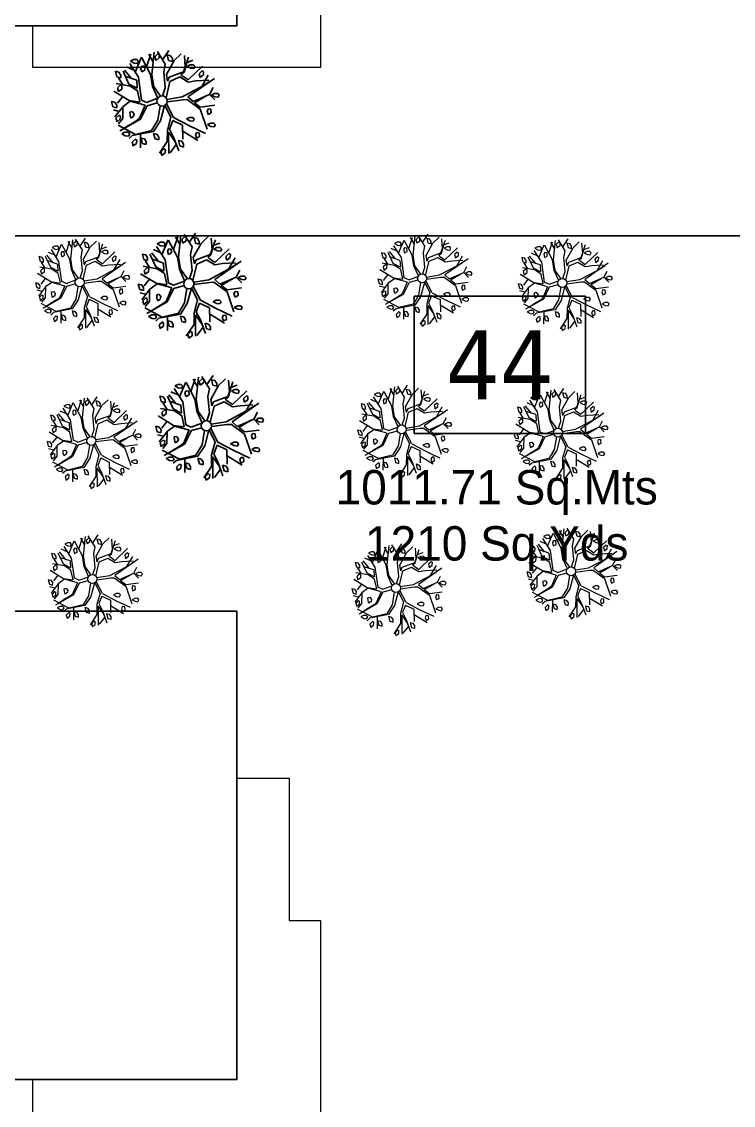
# Model space of a CAD drawing. Header units: millimetres. Extents: x -176651 to 388869, y -469666 to 486614.
# Drawn here: x 305118 to 325808, y 234159 to 265657 of the extents above; entities that cross this region are included whole.
import ezdxf

# ---------------------------------------------------------------- set-up
doc = ezdxf.new("R2010")
doc.units = ezdxf.units.MM
doc.header["$PDMODE"] = 35
doc.header["$PDSIZE"] = 0.1
doc.linetypes.add('HIDDEN', pattern=[9.525, 6.35, -3.175])
doc.layers.get('Defpoints').update_dxf_attribs({"color": 252})
doc.layers.add('A- FURNITURE', color=252, linetype='Continuous', lineweight=0)
for name, color, linetype in [('ad-Dimension', 8, 'Continuous'), ('ad-Plinth', 8, 'Continuous'), ('ad-Plot Areas-Sq.Mts', 8, 'Continuous'), ('ad-Plot Areas-Sq.Yds', 8, 'Continuous'), ('ad-Plot Boundary', 8, 'Continuous'), ('ad-Plot Numbers', 2, 'Continuous'), ('ad-Verandah', 8, 'Continuous'), ('CAY', 94, 'Continuous')]:
    doc.layers.add(name, color=color, linetype=linetype)
doc.styles.add('$0$grid_text', font='verdana.ttf', dxfattribs={"width": 0.9})
doc.styles.add('MtX_Century_Gothic', font='GOTHIC.TTF')
doc.styles.get("Standard").update_dxf_attribs({"font": 'arial.ttf'})
doc.dimstyles.new('Copy of A-100-DIM-INT (MM-FT)', dxfattribs={"dimscale": 500, "dimtxt": 2.4, "dimasz": 1, "dimexe": 0, "dimexo": 0, "dimgap": 1, "dimtad": 0, "dimdec": 0, "dimlfac": 0.03937, "dimdsep": 46, "dimlunit": 3, "dimtxsty": 'Standard', "dimblk": 'ARCHTICK', "dimcen": 0.025, "dimclrd": 256, "dimclre": 256, "dimclrt": 256, "dimazin": 2, "dimtfac": 1, "dimtdec": 0, "dimtix": 1, "dimtmove": 2, "dimatfit": 3, "dimldrblk": 'ARCHTICK', "dimfxl": 1, "dimtolj": 1, "dimtzin": 0, "dimarcsym": 0})

# ---------------------------------------------------------------- blocks, each defined once
blk = doc.blocks.new('A$Cbbea0351')
at = {"layer": 'ad-Plot Areas-Sq.Mts', "linetype": 'Continuous', "insert": (-48648, -214641), "char_height": 1000, "width": 9668.74, "attachment_point": 5, "style": 'MtX_Century_Gothic', "bg_fill": 2}
blk.add_mtext('1011.71 Sq.Mts', dxfattribs=at)
at = {"layer": 'ad-Plot Numbers', "linetype": 'Continuous', "insert": (-48553, -210931), "char_height": 2000, "width": 2981.72, "attachment_point": 5, "style": '$0$grid_text', "bg_fill": 18, "box_fill_scale": 1.5, "bg_fill_color": 257, "bg_fill_transparency": 0}
blk.add_mtext('44', dxfattribs=at)
at = {"layer": 'ad-Plot Areas-Sq.Yds', "linetype": 'Continuous', "insert": (-48648, -216272), "char_height": 1000, "width": 7884.16, "attachment_point": 5, "style": 'MtX_Century_Gothic', "bg_fill": 2}
blk.add_mtext('1210 Sq.Yds', dxfattribs=at)
blk = doc.blocks.new('A$Cde044142')
at = {"layer": 'ad-Plot Boundary'}
blk.add_lwpolyline([(0, 0), (33080, 0), (33080, 30630), (0, 30630)], close=True, dxfattribs=at)
blk = doc.blocks.new('zw$A88E')
at = {"layer": 'ad-Plot Boundary', "ltscale": 5}
for p in [(-74424, -207179), (-74424, -237809)]:
    blk.add_blockref('A$Cde044142', p, dxfattribs=at)
blk = doc.blocks.new('_ArchTick')
at = {"color": 0, "linetype": 'ByBlock', "const_width": 0.15}
blk.add_lwpolyline([(-0.5, -0.5), (0.5, 0.5)], dxfattribs=at)
blk = doc.blocks.new('*D13')
at = {"layer": 'ad-Dimension', "lineweight": -2, "transparency": 16777216}
for p, q in [((0, 0), (1103, 0)), ((1103, 0), (1103, -1419)), ((1103, -6100), (1103, -4681)), ((0, -6100), (1103, -6100))]:
    blk.add_line(p, q, dxfattribs=at)
at = {"layer": 'Defpoints', "color": 0, "ltscale": 5, "transparency": 16777216}
for p in [(0, 0), (0, -6100), (1103, -6100)]:
    blk.add_point(p, dxfattribs=at)
at = {"layer": 'ad-Dimension', "lineweight": -2, "ltscale": 5, "transparency": 16777216, "xscale": 200, "yscale": 200, "zscale": 200}
for p, rotation in [((1103, 0), 90), ((1103, -6100), 270)]:
    blk.add_blockref('_ArchTick', p, dxfattribs=dict(at, rotation=rotation))
at = {"layer": 'ad-Dimension', "ltscale": 5, "transparency": 16777216, "insert": (1103, -3050), "char_height": 480, "attachment_point": 5, "rotation": 90}
blk.add_mtext("\\A1;20' [6100]", dxfattribs=at)
blk = doc.blocks.new('*D14')
at = {"layer": 'ad-Dimension', "linetype": 'HIDDEN', "lineweight": -2, "transparency": 16777216}
blk.add_line((-6100, 0), (-6100, 1032), dxfattribs=at)
at = {"layer": 'ad-Dimension', "lineweight": -2, "transparency": 16777216}
for p, q in [((-6100, 1032), (-4681, 1032)), ((0, 1032), (-1419, 1032)), ((0, 0), (0, 1032))]:
    blk.add_line(p, q, dxfattribs=at)
at = {"layer": 'Defpoints', "color": 0, "ltscale": 5, "transparency": 16777216}
for p in [(-6100, 1032), (-6100, 0), (0, 0)]:
    blk.add_point(p, dxfattribs=at)
at = {"layer": 'ad-Dimension', "lineweight": -2, "ltscale": 5, "transparency": 16777216, "xscale": 200, "yscale": 200, "zscale": 200, "rotation": 180}
blk.add_blockref('_ArchTick', (-6100, 1032), dxfattribs=at)
at = {"layer": 'ad-Dimension', "lineweight": -2, "ltscale": 5, "transparency": 16777216, "xscale": 200, "yscale": 200, "zscale": 200}
blk.add_blockref('_ArchTick', (0, 1032), dxfattribs=at)
at = {"layer": 'ad-Dimension', "ltscale": 5, "transparency": 16777216, "insert": (-3050, 1032), "char_height": 480, "attachment_point": 5}
blk.add_mtext("\\A1;20' [6100]", dxfattribs=at)
blk = doc.blocks.new('35YHYH')
at = {"color": 219, "linetype": 'Continuous', "true_color": 0x642165}
for p, q in [((212981.938, 1928369.911, 129.914), (212981.935, 1928369.618, 129.914)), ((212981.938, 1928369.911, 129.914), (212982.091, 1928369.822, 129.914)), ((212982.855, 1928369.725, 129.914), (212982.539, 1928369.979, 129.914)), ((212982.984, 1928369.322, 129.914), (212982.74, 1928370.097, 129.914)), ((212982.979, 1928370.244, 129.914), (212982.808, 1928370.21, 129.914)), ((212982.808, 1928370.21, 129.914), (212982.955, 1928370.071, 129.914)), ((212982.888, 1928369.612, 129.914), (212983.394, 1928370.255, 129.914)), ((212982.955, 1928370.071, 129.914), (212983.108, 1928370.009, 129.914)), ((212983.144, 1928370.202, 129.914), (212982.979, 1928370.244, 129.914)), ((212983.108, 1928370.009, 129.914), (212983.194, 1928370.093, 129.914)), ((212983.194, 1928370.093, 129.914), (212983.144, 1928370.202, 129.914)), ((212983.62, 1928369.291, 129.914), (212983.408, 1928370.22, 129.914)), ((212983.524, 1928369.715, 129.914), (212983.903, 1928370.287, 129.914)), ((212983.678, 1928369.273, 129.914), (212984.085, 1928370.327, 129.914)), ((212983.905, 1928369.899, 129.914), (212983.797, 1928370.301, 129.914)), ((212984.254, 1928370.198, 129.914), (212984.066, 1928370.095, 129.914)), ((212984.066, 1928370.095, 129.914), (212984.07, 1928369.906, 129.914)), ((212984.07, 1928369.906, 129.914), (212984.264, 1928369.98, 129.914)), ((212984.254, 1928370.198, 129.914), (212984.318, 1928370.137, 129.914)), ((212984.472, 1928369.606, 129.914), (212984.257, 1928370.316, 129.914)), ((212984.264, 1928369.98, 129.914), (212984.318, 1928370.137, 129.914)), ((212984.398, 1928369.852, 129.914), (212984.828, 1928370.219, 129.914)), ((212984.693, 1928370.027, 129.914), (212984.689, 1928369.734, 129.914)), ((212984.693, 1928370.027, 129.914), (212984.845, 1928369.938, 129.914)), ((212984.9, 1928369.772, 129.914), (212984.845, 1928369.938, 129.914)), ((212982.463, 1928368.993, 129.914), (212981.814, 1928369.299, 129.914)), ((212981.935, 1928369.618, 129.914), (212982.104, 1928369.52, 129.914)), ((212982.112, 1928369.159, 129.914), (212981.991, 1928369.548, 129.914)), ((212982.146, 1928369.656, 129.914), (212982.091, 1928369.822, 129.914)), ((212982.104, 1928369.52, 129.914), (212982.146, 1928369.656, 129.914)), ((212982.429, 1928369.106, 129.914), (212982.308, 1928369.809, 129.914)), ((212982.855, 1928369.187, 129.914), (212982.369, 1928369.516, 129.914)), ((212982.632, 1928369.338, 129.914), (212982.398, 1928369.85, 129.914)), ((212982.831, 1928368.147, 129.914), (212982.984, 1928369.322, 129.914)), ((212983.299, 1928369.817, 129.914), (212983.213, 1928369.734, 129.914)), ((212983.213, 1928369.734, 129.914), (212983.216, 1928369.544, 129.914)), ((212983.216, 1928369.544, 129.914), (212983.256, 1928369.548, 129.914)), ((212983.256, 1928369.548, 129.914), (212983.388, 1928369.578, 129.914)), ((212983.424, 1928369.772, 129.914), (212983.299, 1928369.817, 129.914)), ((212983.388, 1928369.578, 129.914), (212983.424, 1928369.772, 129.914)), ((212983.555, 1928368.668, 129.914), (212983.62, 1928369.291, 129.914)), ((212984.294, 1928369.241, 129.914), (212984.472, 1928369.606, 129.914)), ((212984.391, 1928369.067, 129.914), (212984.961, 1928369.65, 129.914)), ((212984.689, 1928369.734, 129.914), (212984.859, 1928369.635, 129.914)), ((212984.859, 1928369.635, 129.914), (212984.9, 1928369.772, 129.914)), ((212984.961, 1928369.65, 129.914), (212985.397, 1928369.888, 129.914)), ((212985.267, 1928368.98, 129.914), (212985.713, 1928369.635, 129.914)), ((212985.289, 1928368.951, 129.914), (212985.543, 1928369.379, 129.914)), ((212985.419, 1928369.203, 129.914), (212985.525, 1928369.767, 129.914)), ((212985.536, 1928369.386, 129.914), (212985.885, 1928369.418, 129.914)), ((212982.22, 1928368.291, 129.914), (212981.585, 1928368.964, 129.914)), ((212981.996, 1928369.177, 129.914), (212981.808, 1928369.075, 129.914)), ((212981.808, 1928369.075, 129.914), (212981.812, 1928368.886, 129.914)), ((212981.812, 1928368.886, 129.914), (212982.007, 1928368.96, 129.914)), ((212981.996, 1928369.177, 129.914), (212982.06, 1928369.117, 129.914)), ((212982.007, 1928368.96, 129.914), (212982.06, 1928369.117, 129.914)), ((212982.774, 1928368.789, 129.914), (212982.429, 1928369.106, 129.914)), ((212982.762, 1928368.655, 129.914), (212982.463, 1928368.993, 129.914)), ((212982.731, 1928368.088, 129.914), (212982.762, 1928368.655, 129.914)), ((212982.855, 1928369.187, 129.914), (212982.774, 1928368.789, 129.914)), ((212983.657, 1928368.035, 129.914), (212983.555, 1928368.668, 129.914)), ((212983.613, 1928368.651, 129.914), (212983.678, 1928369.273, 129.914)), ((212983.815, 1928368.095, 129.914), (212983.613, 1928368.651, 129.914)), ((212984.063, 1928367.939, 129.914), (212984.471, 1928368.693, 129.914)), ((212984.155, 1928368.432, 129.914), (212984.294, 1928369.241, 129.914)), ((212984.362, 1928368.733, 129.914), (212984.391, 1928369.067, 129.914)), ((212984.362, 1928368.733, 129.914), (212984.499, 1928368.911, 129.914)), ((212984.471, 1928368.693, 129.914), (212985.015, 1928368.775, 129.914)), ((212984.499, 1928368.911, 129.914), (212985.267, 1928368.98, 129.914)), ((212985.015, 1928368.775, 129.914), (212985.357, 1928368.408, 129.914)), ((212985.104, 1928368.881, 129.914), (212985.289, 1928368.951, 129.914)), ((212985.143, 1928368.828, 129.914), (212985.104, 1928368.881, 129.914)), ((212985.146, 1928368.825, 129.914), (212985.387, 1928368.524, 129.914)), ((212985.387, 1928368.524, 129.914), (212986.271, 1928369.003, 129.914)), ((212985.686, 1928369.235, 129.914), (212985.515, 1928369.201, 129.914)), ((212985.515, 1928369.201, 129.914), (212985.662, 1928369.062, 129.914)), ((212985.662, 1928369.062, 129.914), (212985.815, 1928369, 129.914)), ((212985.851, 1928369.193, 129.914), (212985.686, 1928369.235, 129.914)), ((212985.815, 1928369, 129.914), (212985.901, 1928369.084, 129.914)), ((212985.901, 1928369.084, 129.914), (212985.851, 1928369.193, 129.914)), ((212986.192, 1928368.777, 129.914), (212986.005, 1928368.675, 129.914)), ((212986.005, 1928368.675, 129.914), (212986.008, 1928368.485, 129.914)), ((212986.192, 1928368.777, 129.914), (212986.256, 1928368.717, 129.914)), ((212986.203, 1928368.56, 129.914), (212986.256, 1928368.717, 129.914)), ((212981.839, 1928368.09, 129.914), (212981.301, 1928367.677, 129.914)), ((212981.579, 1928367.89, 129.914), (212981.316, 1928368.043, 129.914)), ((212981.34, 1928368.49, 129.914), (212981.336, 1928368.197, 129.914)), ((212981.336, 1928368.197, 129.914), (212981.506, 1928368.098, 129.914)), ((212981.34, 1928368.49, 129.914), (212981.493, 1928368.401, 129.914)), ((212981.548, 1928368.235, 129.914), (212981.493, 1928368.401, 129.914)), ((212981.506, 1928368.098, 129.914), (212981.548, 1928368.235, 129.914)), ((212981.951, 1928368.576, 129.914), (212981.608, 1928368.318, 129.914)), ((212981.828, 1928368.086, 129.914), (212981.658, 1928367.493, 129.914)), ((212982.259, 1928368.244, 129.914), (212981.839, 1928368.09, 129.914)), ((212982.721, 1928368.07, 129.914), (212982.22, 1928368.291, 129.914)), ((212982.879, 1928367.884, 129.914), (212982.259, 1928368.244, 129.914)), ((212983.058, 1928367.968, 129.914), (212982.831, 1928368.147, 129.914)), ((212983.058, 1928367.968, 129.914), (212983.645, 1928368.024, 129.914)), ((212983.921, 1928368.076, 129.914), (212984.155, 1928368.432, 129.914)), ((212986.698, 1928368.243, 129.914), (212985.147, 1928367.692, 129.914)), ((212985.357, 1928368.408, 129.914), (212985.75, 1928368.367, 129.914)), ((212985.75, 1928368.367, 129.914), (212986.393, 1928368.235, 129.914)), ((212985.963, 1928368.014, 129.914), (212986.437, 1928368.488, 129.914)), ((212985.963, 1928368.014, 129.914), (212986.488, 1928368.178, 129.914)), ((212986.008, 1928368.485, 129.914), (212986.203, 1928368.56, 129.914)), ((212981.522, 1928367.71, 129.914), (212981.335, 1928367.608, 129.914)), ((212981.335, 1928367.608, 129.914), (212981.339, 1928367.419, 129.914)), ((212981.339, 1928367.419, 129.914), (212981.533, 1928367.493, 129.914)), ((212981.658, 1928367.493, 129.914), (212981.382, 1928367.302, 129.914)), ((212981.522, 1928367.71, 129.914), (212981.586, 1928367.65, 129.914)), ((212981.533, 1928367.493, 129.914), (212981.586, 1928367.65, 129.914)), ((212982.065, 1928367.552, 129.914), (212982.103, 1928367.718, 129.914)), ((212982.068, 1928367.404, 129.914), (212982.065, 1928367.552, 129.914)), ((212982.219, 1928367.462, 129.914), (212982.068, 1928367.404, 129.914)), ((212982.103, 1928367.718, 129.914), (212982.218, 1928367.713, 129.914)), ((212982.218, 1928367.713, 129.914), (212982.283, 1928367.571, 129.914)), ((212982.283, 1928367.571, 129.914), (212982.219, 1928367.462, 129.914)), ((212982.933, 1928367.855, 129.914), (212982.495, 1928367.298, 129.914)), ((212983.025, 1928367.801, 129.914), (212982.517, 1928367.229, 129.914)), ((212982.88, 1928367.885, 129.914), (212982.933, 1928367.855, 129.914)), ((212983.024, 1928367.8, 129.914), (212983.026, 1928367.799, 129.914)), ((212983.564, 1928367.803, 129.914), (212983.026, 1928367.799, 129.914)), ((212983.666, 1928367.624, 129.914), (212983.36, 1928366.95, 129.914)), ((212983.891, 1928367.58, 129.914), (212983.484, 1928366.878, 129.914)), ((212983.903, 1928367.583, 129.914), (212984.042, 1928366.928, 129.914)), ((212984.17, 1928366.871, 129.914), (212984.002, 1928367.641, 129.914)), ((212984.063, 1928367.725, 129.914), (212984.872, 1928367.617, 129.914)), ((212984.085, 1928367.848, 129.914), (212984.859, 1928367.765, 129.914)), ((212984.859, 1928367.765, 129.914), (212985.963, 1928368.014, 129.914)), ((212984.872, 1928367.617, 129.914), (212985.076, 1928367.569, 129.914)), ((212985.076, 1928367.569, 129.914), (212985.591, 1928366.919, 129.914)), ((212985.147, 1928367.692, 129.914), (212985.338, 1928367.394, 129.914)), ((212985.338, 1928367.394, 129.914), (212986.241, 1928367.525, 129.914)), ((212985.392, 1928367.315, 129.914), (212986.067, 1928367.5, 129.914)), ((212986.241, 1928367.525, 129.914), (212986.508, 1928367.814, 129.914)), ((212986.241, 1928367.525, 129.914), (212986.436, 1928367.177, 129.914)), ((212986.498, 1928367.504, 129.914), (212986.327, 1928367.47, 129.914)), ((212986.327, 1928367.47, 129.914), (212986.473, 1928367.331, 129.914)), ((212986.663, 1928367.462, 129.914), (212986.498, 1928367.504, 129.914)), ((212986.713, 1928367.353, 129.914), (212986.663, 1928367.462, 129.914)), ((212982.07, 1928366.551, 129.914), (212981.341, 1928367.232, 129.914)), ((212982.517, 1928367.229, 129.914), (212981.357, 1928366.93, 129.914)), ((212981.582, 1928366.795, 129.914), (212981.411, 1928366.76, 129.914)), ((212981.411, 1928366.76, 129.914), (212981.557, 1928366.622, 129.914)), ((212981.747, 1928366.753, 129.914), (212981.582, 1928366.795, 129.914)), ((212981.878, 1928367.081, 129.914), (212981.595, 1928367.001, 129.914)), ((212982.334, 1928367.217, 129.914), (212981.868, 1928367.083, 129.914)), ((212982.495, 1928367.298, 129.914), (212982.334, 1928367.217, 129.914)), ((212983.36, 1928366.95, 129.914), (212982.917, 1928366.528, 129.914)), ((212983.484, 1928366.878, 129.914), (212983.005, 1928366.453, 129.914)), ((212984.042, 1928366.928, 129.914), (212983.696, 1928366.333, 129.914)), ((212984.17, 1928366.871, 129.914), (212984.841, 1928366.253, 129.914)), ((212985.392, 1928367.315, 129.914), (212985.617, 1928367.02, 129.914)), ((212985.591, 1928366.919, 129.914), (212985.663, 1928365.846, 129.914)), ((212985.617, 1928367.02, 129.914), (212986.353, 1928366.921, 129.914)), ((212985.994, 1928366.832, 129.914), (212985.908, 1928366.748, 129.914)), ((212986.119, 1928366.786, 129.914), (212985.994, 1928366.832, 129.914)), ((212986.083, 1928366.593, 129.914), (212986.119, 1928366.786, 129.914)), ((212986.473, 1928367.331, 129.914), (212986.626, 1928367.269, 129.914)), ((212986.626, 1928367.269, 129.914), (212986.713, 1928367.353, 129.914)), ((212981.557, 1928366.622, 129.914), (212981.71, 1928366.56, 129.914)), ((212981.895, 1928366.535, 129.914), (212981.705, 1928366.435, 129.914)), ((212981.71, 1928366.56, 129.914), (212981.797, 1928366.643, 129.914)), ((212981.797, 1928366.643, 129.914), (212981.747, 1928366.753, 129.914)), ((212981.975, 1928366.299, 129.914), (212981.809, 1928366.208, 129.914)), ((212981.809, 1928366.208, 129.914), (212981.812, 1928366.018, 129.914)), ((212983.005, 1928366.453, 129.914), (212981.895, 1928366.535, 129.914)), ((212982.06, 1928366.249, 129.914), (212981.987, 1928366.319, 129.914)), ((212982.007, 1928366.093, 129.914), (212982.06, 1928366.249, 129.914)), ((212982.917, 1928366.528, 129.914), (212982.07, 1928366.551, 129.914)), ((212982.333, 1928366.492, 129.914), (212982.146, 1928365.828, 129.914)), ((212982.3, 1928366.298, 129.914), (212982.297, 1928366.005, 129.914)), ((212982.3, 1928366.298, 129.914), (212982.453, 1928366.209, 129.914)), ((212982.508, 1928366.043, 129.914), (212982.453, 1928366.209, 129.914)), ((212982.979, 1928366.359, 129.914), (212982.976, 1928366.066, 129.914)), ((212982.979, 1928366.359, 129.914), (212983.132, 1928366.27, 129.914)), ((212983.187, 1928366.104, 129.914), (212983.132, 1928366.27, 129.914)), ((212983.73, 1928366.22, 129.914), (212983.448, 1928365.165, 129.914)), ((212983.696, 1928366.333, 129.914), (212983.535, 1928365.77, 129.914)), ((212983.73, 1928366.22, 129.914), (212983.932, 1928365.659, 129.914)), ((212984.095, 1928366.734, 129.914), (212983.811, 1928366.36, 129.914)), ((212983.811, 1928366.36, 129.914), (212983.91, 1928365.904, 129.914)), ((212984.095, 1928366.734, 129.914), (212984.514, 1928366.373, 129.914)), ((212984.514, 1928366.373, 129.914), (212984.341, 1928365.677, 129.914)), ((212984.949, 1928366.662, 129.914), (212984.778, 1928366.627, 129.914)), ((212984.778, 1928366.627, 129.914), (212984.924, 1928366.489, 129.914)), ((212984.841, 1928366.253, 129.914), (212985.527, 1928365.668, 129.914)), ((212984.924, 1928366.489, 129.914), (212985.077, 1928366.427, 129.914)), ((212985.114, 1928366.62, 129.914), (212984.949, 1928366.662, 129.914)), ((212985.077, 1928366.427, 129.914), (212985.164, 1928366.51, 129.914)), ((212985.164, 1928366.51, 129.914), (212985.114, 1928366.62, 129.914)), ((212985.908, 1928366.748, 129.914), (212985.911, 1928366.559, 129.914)), ((212985.911, 1928366.559, 129.914), (212985.951, 1928366.562, 129.914)), ((212985.951, 1928366.562, 129.914), (212986.083, 1928366.593, 129.914)), ((212981.812, 1928366.018, 129.914), (212982.007, 1928366.093, 129.914)), ((212982.297, 1928366.005, 129.914), (212982.466, 1928365.906, 129.914)), ((212982.466, 1928365.906, 129.914), (212982.508, 1928366.043, 129.914)), ((212982.976, 1928366.066, 129.914), (212983.145, 1928365.967, 129.914)), ((212983.535, 1928365.77, 129.914), (212983.002, 1928365.307, 129.914)), ((212983.145, 1928365.967, 129.914), (212983.187, 1928366.104, 129.914)), ((212983.946, 1928365.509, 129.914), (212983.528, 1928365.189, 129.914)), ((212983.91, 1928365.904, 129.914), (212983.976, 1928365.163, 129.914)), ((212984.1, 1928365.681, 129.914), (212984.096, 1928365.389, 129.914)), ((212984.1, 1928365.681, 129.914), (212984.253, 1928365.593, 129.914)), ((212984.308, 1928365.427, 129.914), (212984.253, 1928365.593, 129.914)), ((212984.44, 1928366.075, 129.914), (212985.055, 1928365.426, 129.914)), ((212985.105, 1928365.821, 129.914), (212985.018, 1928365.738, 129.914)), ((212985.018, 1928365.738, 129.914), (212985.021, 1928365.548, 129.914)), ((212985.021, 1928365.548, 129.914), (212985.061, 1928365.552, 129.914)), ((212985.061, 1928365.552, 129.914), (212985.193, 1928365.582, 129.914)), ((212985.229, 1928365.776, 129.914), (212985.105, 1928365.821, 129.914)), ((212985.193, 1928365.582, 129.914), (212985.229, 1928365.776, 129.914)), ((212985.912, 1928366.103, 129.914), (212985.74, 1928366.069, 129.914)), ((212985.74, 1928366.069, 129.914), (212985.887, 1928365.93, 129.914)), ((212985.887, 1928365.93, 129.914), (212986.04, 1928365.868, 129.914)), ((212986.076, 1928366.061, 129.914), (212985.912, 1928366.103, 129.914)), ((212986.04, 1928365.868, 129.914), (212986.126, 1928365.951, 129.914)), ((212986.126, 1928365.951, 129.914), (212986.076, 1928366.061, 129.914)), ((212983.28, 1928365.457, 129.914), (212983.093, 1928365.355, 129.914)), ((212983.093, 1928365.355, 129.914), (212983.096, 1928365.165, 129.914)), ((212983.096, 1928365.165, 129.914), (212983.291, 1928365.24, 129.914)), ((212983.28, 1928365.457, 129.914), (212983.344, 1928365.397, 129.914)), ((212983.291, 1928365.24, 129.914), (212983.344, 1928365.397, 129.914)), ((212984.096, 1928365.389, 129.914), (212984.266, 1928365.29, 129.914)), ((212984.266, 1928365.29, 129.914), (212984.308, 1928365.427, 129.914))]:
    blk.add_line(p, q, dxfattribs=at)
blk.add_circle((212983.824, 1928367.833, 129.914), 0.262, dxfattribs=at)
blk = doc.blocks.new('QRFQ')
at = {"layer": 'CAY', "color": 30, "true_color": 0xf26722}
for p, q in [((260795.323, 1945731.538, 129.914), (260795.321, 1945731.371, 129.914)), ((260795.323, 1945731.538, 129.914), (260795.411, 1945731.487, 129.914)), ((260795.72, 1945731.211, 129.914), (260795.586, 1945731.503, 129.914)), ((260795.847, 1945731.432, 129.914), (260795.667, 1945731.577, 129.914)), ((260795.922, 1945731.201, 129.914), (260795.782, 1945731.644, 129.914)), ((260795.919, 1945731.729, 129.914), (260795.821, 1945731.709, 129.914)), ((260795.821, 1945731.709, 129.914), (260795.905, 1945731.63, 129.914)), ((260795.867, 1945731.367, 129.914), (260796.156, 1945731.735, 129.914)), ((260795.905, 1945731.63, 129.914), (260795.992, 1945731.594, 129.914)), ((260796.013, 1945731.704, 129.914), (260795.919, 1945731.729, 129.914)), ((260795.992, 1945731.594, 129.914), (260796.042, 1945731.642, 129.914)), ((260796.042, 1945731.642, 129.914), (260796.013, 1945731.704, 129.914)), ((260796.285, 1945731.184, 129.914), (260796.164, 1945731.715, 129.914)), ((260796.23, 1945731.426, 129.914), (260796.447, 1945731.753, 129.914)), ((260796.318, 1945731.174, 129.914), (260796.551, 1945731.776, 129.914)), ((260796.448, 1945731.531, 129.914), (260796.386, 1945731.761, 129.914)), ((260796.647, 1945731.702, 129.914), (260796.54, 1945731.643, 129.914)), ((260796.54, 1945731.643, 129.914), (260796.542, 1945731.535, 129.914)), ((260796.542, 1945731.535, 129.914), (260796.653, 1945731.578, 129.914)), ((260796.647, 1945731.702, 129.914), (260796.684, 1945731.667, 129.914)), ((260796.772, 1945731.364, 129.914), (260796.649, 1945731.77, 129.914)), ((260796.653, 1945731.578, 129.914), (260796.684, 1945731.667, 129.914)), ((260796.729, 1945731.504, 129.914), (260796.976, 1945731.714, 129.914)), ((260796.898, 1945731.604, 129.914), (260796.896, 1945731.437, 129.914)), ((260796.898, 1945731.604, 129.914), (260796.985, 1945731.553, 129.914)), ((260797.017, 1945731.459, 129.914), (260796.985, 1945731.553, 129.914)), ((260797.052, 1945731.389, 129.914), (260797.301, 1945731.525, 129.914)), ((260795.623, 1945731.013, 129.914), (260795.252, 1945731.188, 129.914)), ((260795.321, 1945731.371, 129.914), (260795.419, 1945731.314, 129.914)), ((260795.423, 1945731.108, 129.914), (260795.354, 1945731.33, 129.914)), ((260795.442, 1945731.392, 129.914), (260795.411, 1945731.487, 129.914)), ((260795.419, 1945731.314, 129.914), (260795.442, 1945731.392, 129.914)), ((260795.604, 1945731.078, 129.914), (260795.535, 1945731.48, 129.914)), ((260795.848, 1945731.124, 129.914), (260795.57, 1945731.312, 129.914)), ((260795.834, 1945730.529, 129.914), (260795.922, 1945731.201, 129.914)), ((260796.102, 1945731.485, 129.914), (260796.052, 1945731.437, 129.914)), ((260796.052, 1945731.437, 129.914), (260796.054, 1945731.328, 129.914)), ((260796.054, 1945731.328, 129.914), (260796.077, 1945731.33, 129.914)), ((260796.077, 1945731.33, 129.914), (260796.152, 1945731.348, 129.914)), ((260796.173, 1945731.458, 129.914), (260796.102, 1945731.485, 129.914)), ((260796.152, 1945731.348, 129.914), (260796.173, 1945731.458, 129.914)), ((260796.248, 1945730.828, 129.914), (260796.285, 1945731.184, 129.914)), ((260796.281, 1945730.818, 129.914), (260796.318, 1945731.174, 129.914)), ((260796.67, 1945731.155, 129.914), (260796.772, 1945731.364, 129.914)), ((260796.726, 1945731.056, 129.914), (260797.052, 1945731.389, 129.914)), ((260796.896, 1945731.437, 129.914), (260796.993, 1945731.38, 129.914)), ((260796.993, 1945731.38, 129.914), (260797.017, 1945731.459, 129.914)), ((260797.226, 1945731.006, 129.914), (260797.481, 1945731.38, 129.914)), ((260797.239, 1945730.989, 129.914), (260797.384, 1945731.234, 129.914)), ((260797.313, 1945731.133, 129.914), (260797.374, 1945731.456, 129.914)), ((260797.38, 1945731.238, 129.914), (260797.58, 1945731.256, 129.914)), ((260795.485, 1945730.612, 129.914), (260795.122, 1945730.996, 129.914)), ((260795.356, 1945731.119, 129.914), (260795.249, 1945731.06, 129.914)), ((260795.249, 1945731.06, 129.914), (260795.251, 1945730.952, 129.914)), ((260795.251, 1945730.952, 129.914), (260795.363, 1945730.994, 129.914)), ((260795.356, 1945731.119, 129.914), (260795.393, 1945731.084, 129.914)), ((260795.363, 1945730.994, 129.914), (260795.393, 1945731.084, 129.914)), ((260795.801, 1945730.896, 129.914), (260795.604, 1945731.078, 129.914)), ((260795.795, 1945730.82, 129.914), (260795.623, 1945731.013, 129.914)), ((260795.848, 1945731.124, 129.914), (260795.801, 1945730.896, 129.914)), ((260796.591, 1945730.693, 129.914), (260796.67, 1945731.155, 129.914)), ((260796.709, 1945730.865, 129.914), (260796.726, 1945731.056, 129.914)), ((260796.709, 1945730.865, 129.914), (260796.787, 1945730.966, 129.914)), ((260796.772, 1945730.842, 129.914), (260797.083, 1945730.889, 129.914)), ((260796.787, 1945730.966, 129.914), (260797.226, 1945731.006, 129.914)), ((260797.083, 1945730.889, 129.914), (260797.278, 1945730.679, 129.914)), ((260797.134, 1945730.949, 129.914), (260797.239, 1945730.989, 129.914)), ((260797.156, 1945730.919, 129.914), (260797.134, 1945730.949, 129.914)), ((260797.157, 1945730.918, 129.914), (260797.295, 1945730.745, 129.914)), ((260797.295, 1945730.745, 129.914), (260797.8, 1945731.019, 129.914)), ((260797.466, 1945731.152, 129.914), (260797.368, 1945731.132, 129.914)), ((260797.368, 1945731.132, 129.914), (260797.452, 1945731.053, 129.914)), ((260797.452, 1945731.053, 129.914), (260797.54, 1945731.017, 129.914)), ((260797.56, 1945731.128, 129.914), (260797.466, 1945731.152, 129.914)), ((260797.54, 1945731.017, 129.914), (260797.589, 1945731.065, 129.914)), ((260797.589, 1945731.065, 129.914), (260797.56, 1945731.128, 129.914)), ((260797.755, 1945730.89, 129.914), (260797.648, 1945730.832, 129.914)), ((260797.755, 1945730.89, 129.914), (260797.792, 1945730.855, 129.914)), ((260794.981, 1945730.726, 129.914), (260794.98, 1945730.558, 129.914)), ((260794.98, 1945730.558, 129.914), (260795.077, 1945730.502, 129.914)), ((260794.981, 1945730.726, 129.914), (260795.069, 1945730.675, 129.914)), ((260795.1, 1945730.58, 129.914), (260795.069, 1945730.675, 129.914)), ((260795.077, 1945730.502, 129.914), (260795.1, 1945730.58, 129.914)), ((260795.331, 1945730.775, 129.914), (260795.135, 1945730.628, 129.914)), ((260795.507, 1945730.585, 129.914), (260795.267, 1945730.497, 129.914)), ((260795.771, 1945730.486, 129.914), (260795.485, 1945730.612, 129.914)), ((260795.862, 1945730.379, 129.914), (260795.507, 1945730.585, 129.914)), ((260795.777, 1945730.496, 129.914), (260795.795, 1945730.82, 129.914)), ((260796.306, 1945730.466, 129.914), (260796.248, 1945730.828, 129.914)), ((260796.397, 1945730.5, 129.914), (260796.281, 1945730.818, 129.914)), ((260796.457, 1945730.489, 129.914), (260796.591, 1945730.693, 129.914)), ((260796.538, 1945730.411, 129.914), (260796.772, 1945730.842, 129.914)), ((260798.044, 1945730.585, 129.914), (260797.158, 1945730.269, 129.914)), ((260797.278, 1945730.679, 129.914), (260797.503, 1945730.656, 129.914)), ((260797.503, 1945730.656, 129.914), (260797.87, 1945730.58, 129.914)), ((260797.624, 1945730.454, 129.914), (260797.895, 1945730.725, 129.914)), ((260797.624, 1945730.454, 129.914), (260797.924, 1945730.547, 129.914)), ((260797.648, 1945730.832, 129.914), (260797.65, 1945730.723, 129.914)), ((260797.65, 1945730.723, 129.914), (260797.761, 1945730.766, 129.914)), ((260797.761, 1945730.766, 129.914), (260797.792, 1945730.855, 129.914)), ((260795.267, 1945730.497, 129.914), (260794.959, 1945730.261, 129.914)), ((260795.118, 1945730.383, 129.914), (260794.968, 1945730.47, 129.914)), ((260795.086, 1945730.28, 129.914), (260794.979, 1945730.222, 129.914)), ((260795.086, 1945730.28, 129.914), (260795.122, 1945730.245, 129.914)), ((260795.092, 1945730.156, 129.914), (260795.122, 1945730.245, 129.914)), ((260795.26, 1945730.495, 129.914), (260795.163, 1945730.156, 129.914)), ((260795.396, 1945730.189, 129.914), (260795.418, 1945730.284, 129.914)), ((260795.418, 1945730.284, 129.914), (260795.483, 1945730.282, 129.914)), ((260795.483, 1945730.282, 129.914), (260795.521, 1945730.2, 129.914)), ((260795.892, 1945730.363, 129.914), (260795.642, 1945730.044, 129.914)), ((260795.945, 1945730.332, 129.914), (260795.654, 1945730.005, 129.914)), ((260795.964, 1945730.427, 129.914), (260795.834, 1945730.529, 129.914)), ((260795.862, 1945730.38, 129.914), (260795.892, 1945730.363, 129.914)), ((260795.944, 1945730.331, 129.914), (260795.946, 1945730.331, 129.914)), ((260796.253, 1945730.333, 129.914), (260795.946, 1945730.331, 129.914)), ((260795.964, 1945730.427, 129.914), (260796.299, 1945730.459, 129.914)), ((260796.311, 1945730.231, 129.914), (260796.136, 1945729.845, 129.914)), ((260796.6, 1945729.8, 129.914), (260796.504, 1945730.241, 129.914)), ((260796.538, 1945730.288, 129.914), (260797.001, 1945730.227, 129.914)), ((260796.551, 1945730.359, 129.914), (260796.993, 1945730.311, 129.914)), ((260796.993, 1945730.311, 129.914), (260797.624, 1945730.454, 129.914)), ((260797.158, 1945730.269, 129.914), (260797.267, 1945730.099, 129.914)), ((260797.783, 1945730.174, 129.914), (260797.936, 1945730.34, 129.914)), ((260794.979, 1945730.222, 129.914), (260794.981, 1945730.113, 129.914)), ((260794.981, 1945730.113, 129.914), (260795.092, 1945730.156, 129.914)), ((260795.399, 1945729.617, 129.914), (260794.982, 1945730.007, 129.914)), ((260795.654, 1945730.005, 129.914), (260794.991, 1945729.834, 129.914)), ((260795.163, 1945730.156, 129.914), (260795.005, 1945730.047, 129.914)), ((260795.289, 1945729.92, 129.914), (260795.127, 1945729.874, 129.914)), ((260795.55, 1945729.998, 129.914), (260795.283, 1945729.921, 129.914)), ((260795.398, 1945730.105, 129.914), (260795.396, 1945730.189, 129.914)), ((260795.484, 1945730.138, 129.914), (260795.398, 1945730.105, 129.914)), ((260795.521, 1945730.2, 129.914), (260795.484, 1945730.138, 129.914)), ((260795.642, 1945730.044, 129.914), (260795.55, 1945729.998, 129.914)), ((260796.44, 1945730.205, 129.914), (260796.207, 1945729.804, 129.914)), ((260796.447, 1945730.207, 129.914), (260796.526, 1945729.833, 129.914)), ((260797.001, 1945730.227, 129.914), (260797.117, 1945730.199, 129.914)), ((260797.117, 1945730.199, 129.914), (260797.412, 1945729.827, 129.914)), ((260797.267, 1945730.099, 129.914), (260797.783, 1945730.174, 129.914)), ((260797.298, 1945730.054, 129.914), (260797.684, 1945730.159, 129.914)), ((260797.298, 1945730.054, 129.914), (260797.427, 1945729.886, 129.914)), ((260797.783, 1945730.174, 129.914), (260797.895, 1945729.975, 129.914)), ((260797.93, 1945730.162, 129.914), (260797.832, 1945730.142, 129.914)), ((260797.832, 1945730.142, 129.914), (260797.916, 1945730.063, 129.914)), ((260797.916, 1945730.063, 129.914), (260798.004, 1945730.028, 129.914)), ((260798.024, 1945730.138, 129.914), (260797.93, 1945730.162, 129.914)), ((260798.004, 1945730.028, 129.914), (260798.053, 1945730.076, 129.914)), ((260798.053, 1945730.076, 129.914), (260798.024, 1945730.138, 129.914)), ((260795.12, 1945729.757, 129.914), (260795.022, 1945729.737, 129.914)), ((260795.022, 1945729.737, 129.914), (260795.106, 1945729.658, 129.914)), ((260795.106, 1945729.658, 129.914), (260795.193, 1945729.622, 129.914)), ((260795.214, 1945729.733, 129.914), (260795.12, 1945729.757, 129.914)), ((260795.299, 1945729.608, 129.914), (260795.19, 1945729.551, 129.914)), ((260795.193, 1945729.622, 129.914), (260795.243, 1945729.67, 129.914)), ((260795.243, 1945729.67, 129.914), (260795.214, 1945729.733, 129.914)), ((260795.934, 1945729.561, 129.914), (260795.299, 1945729.608, 129.914)), ((260795.883, 1945729.604, 129.914), (260795.399, 1945729.617, 129.914)), ((260796.136, 1945729.845, 129.914), (260795.883, 1945729.604, 129.914)), ((260796.207, 1945729.804, 129.914), (260795.934, 1945729.561, 129.914)), ((260796.526, 1945729.833, 129.914), (260796.329, 1945729.492, 129.914)), ((260796.556, 1945729.722, 129.914), (260796.394, 1945729.508, 129.914)), ((260796.556, 1945729.722, 129.914), (260796.796, 1945729.516, 129.914)), ((260796.6, 1945729.8, 129.914), (260796.983, 1945729.447, 129.914)), ((260797.045, 1945729.681, 129.914), (260796.947, 1945729.661, 129.914)), ((260796.947, 1945729.661, 129.914), (260797.031, 1945729.582, 129.914)), ((260797.139, 1945729.657, 129.914), (260797.045, 1945729.681, 129.914)), ((260797.168, 1945729.594, 129.914), (260797.139, 1945729.657, 129.914)), ((260797.412, 1945729.827, 129.914), (260797.453, 1945729.214, 129.914)), ((260797.427, 1945729.886, 129.914), (260797.848, 1945729.829, 129.914)), ((260797.642, 1945729.778, 129.914), (260797.593, 1945729.73, 129.914)), ((260797.593, 1945729.73, 129.914), (260797.595, 1945729.622, 129.914)), ((260797.595, 1945729.622, 129.914), (260797.618, 1945729.624, 129.914)), ((260797.618, 1945729.624, 129.914), (260797.693, 1945729.641, 129.914)), ((260797.714, 1945729.752, 129.914), (260797.642, 1945729.778, 129.914)), ((260797.693, 1945729.641, 129.914), (260797.714, 1945729.752, 129.914)), ((260795.345, 1945729.473, 129.914), (260795.25, 1945729.421, 129.914)), ((260795.25, 1945729.421, 129.914), (260795.252, 1945729.313, 129.914)), ((260795.252, 1945729.313, 129.914), (260795.363, 1945729.355, 129.914)), ((260795.393, 1945729.445, 129.914), (260795.351, 1945729.484, 129.914)), ((260795.363, 1945729.355, 129.914), (260795.393, 1945729.445, 129.914)), ((260795.549, 1945729.583, 129.914), (260795.442, 1945729.204, 129.914)), ((260795.53, 1945729.472, 129.914), (260795.528, 1945729.305, 129.914)), ((260795.528, 1945729.305, 129.914), (260795.625, 1945729.249, 129.914)), ((260795.53, 1945729.472, 129.914), (260795.618, 1945729.422, 129.914)), ((260795.649, 1945729.327, 129.914), (260795.618, 1945729.422, 129.914)), ((260795.625, 1945729.249, 129.914), (260795.649, 1945729.327, 129.914)), ((260795.919, 1945729.507, 129.914), (260795.917, 1945729.34, 129.914)), ((260795.917, 1945729.34, 129.914), (260796.014, 1945729.284, 129.914)), ((260795.919, 1945729.507, 129.914), (260796.006, 1945729.457, 129.914)), ((260796.037, 1945729.362, 129.914), (260796.006, 1945729.457, 129.914)), ((260796.014, 1945729.284, 129.914), (260796.037, 1945729.362, 129.914)), ((260796.348, 1945729.428, 129.914), (260796.187, 1945728.825, 129.914)), ((260796.329, 1945729.492, 129.914), (260796.237, 1945729.171, 129.914)), ((260796.348, 1945729.428, 129.914), (260796.463, 1945729.107, 129.914)), ((260796.394, 1945729.508, 129.914), (260796.451, 1945729.247, 129.914)), ((260796.796, 1945729.516, 129.914), (260796.697, 1945729.118, 129.914)), ((260796.754, 1945729.345, 129.914), (260797.106, 1945728.974, 129.914)), ((260796.983, 1945729.447, 129.914), (260797.375, 1945729.112, 129.914)), ((260797.031, 1945729.582, 129.914), (260797.118, 1945729.546, 129.914)), ((260797.118, 1945729.546, 129.914), (260797.168, 1945729.594, 129.914)), ((260797.595, 1945729.361, 129.914), (260797.497, 1945729.341, 129.914)), ((260797.497, 1945729.341, 129.914), (260797.581, 1945729.262, 129.914)), ((260797.689, 1945729.337, 129.914), (260797.595, 1945729.361, 129.914)), ((260797.718, 1945729.275, 129.914), (260797.689, 1945729.337, 129.914)), ((260796.237, 1945729.171, 129.914), (260795.932, 1945728.906, 129.914)), ((260796.09, 1945728.992, 129.914), (260795.983, 1945728.934, 129.914)), ((260796.09, 1945728.992, 129.914), (260796.127, 1945728.957, 129.914)), ((260796.471, 1945729.021, 129.914), (260796.233, 1945728.839, 129.914)), ((260796.451, 1945729.247, 129.914), (260796.489, 1945728.824, 129.914)), ((260796.559, 1945729.12, 129.914), (260796.557, 1945728.953, 129.914)), ((260796.559, 1945729.12, 129.914), (260796.647, 1945729.069, 129.914)), ((260796.678, 1945728.974, 129.914), (260796.647, 1945729.069, 129.914)), ((260796.654, 1945728.896, 129.914), (260796.678, 1945728.974, 129.914)), ((260797.134, 1945729.2, 129.914), (260797.084, 1945729.152, 129.914)), ((260797.084, 1945729.152, 129.914), (260797.086, 1945729.044, 129.914)), ((260797.086, 1945729.044, 129.914), (260797.109, 1945729.046, 129.914)), ((260797.109, 1945729.046, 129.914), (260797.184, 1945729.064, 129.914)), ((260797.205, 1945729.174, 129.914), (260797.134, 1945729.2, 129.914)), ((260797.184, 1945729.064, 129.914), (260797.205, 1945729.174, 129.914)), ((260797.581, 1945729.262, 129.914), (260797.668, 1945729.227, 129.914)), ((260797.668, 1945729.227, 129.914), (260797.718, 1945729.275, 129.914)), ((260795.983, 1945728.934, 129.914), (260795.985, 1945728.825, 129.914)), ((260795.985, 1945728.825, 129.914), (260796.097, 1945728.868, 129.914)), ((260796.097, 1945728.868, 129.914), (260796.127, 1945728.957, 129.914)), ((260796.557, 1945728.953, 129.914), (260796.654, 1945728.896, 129.914))]:
    blk.add_line(p, q, dxfattribs=at)
blk.add_circle((260796.402, 1945730.35, 129.914), 0.15, dxfattribs=at)
blk = doc.blocks.new('zw$1761')
at = {"color": 6, "xscale": 39.3712485404797, "yscale": 39.3712485404797, "zscale": 39.3712485404797, "rotation": 15.20137085992779}
for p in [(10183737.7, -76612181.7, 53782.2), (10183768.4, -76612390.8, 53787.4), (10183788.4, -76612553.4, 53783.2)]:
    blk.add_blockref('QRFQ', p, dxfattribs=at)
at = {"xscale": 19.68562427023985, "yscale": 19.68562427023985, "zscale": 19.68562427023985, "rotation": 15.20137085992779}
for p in [(5913118.6, -37726868.8, -3711.2), (5913510.7, -37726864.4, -3722.9), (5913671.2, -37726869.7, -3726.2), (5913487.3, -37727037.2, -3718.8), (5913666.2, -37727041, -3724.2), (5913131.9, -37727050.3, -3709.5), (5913133.1, -37727208.4, -3140.9), (5913681.2, -37727199.6, -3723.1), (5913480.7, -37727218.7, -3723.8)]:
    blk.add_blockref('35YHYH', p, dxfattribs=at)
blk = doc.blocks.new('zw$F00C')
at = {"layer": 'ad-Plinth', "ltscale": 5}
blk.add_lwpolyline([(0, 13620), (12120, 13620), (12120, 0), (0, 0), (0, 4745), (2830, 4745), (2830, 8645), (0, 8645)], close=True, dxfattribs=at)
at = {"layer": 'ad-Verandah', "lineweight": 9}
for points in [[(0, 13620), (-1520, 13620), (-1520, 8645), (0, 8645)], [(6195, 0), (12120, 0), (12120, 8760), (13640, 8760), (13640, 4630), (14550, 4630), (14550, -1210), (6195, -1210)]]:
    blk.add_lwpolyline(points, close=True, dxfattribs=at)
at = {"layer": 'ad-Dimension'}
dim = blk.add_linear_dim(base=(-6100, 1031.8), p1=(0, 0), p2=(-6100, 0), dimstyle='Copy of A-100-DIM-INT (MM-FT)', override={"dimscale": 200}, dxfattribs=at)
dim.commit()
dim.dimension.update_dxf_attribs({"geometry": '*D14', "text_midpoint": (-3050, 1031.8)})
dim = blk.add_linear_dim(base=(1102.9, -6100), p1=(0, 0), p2=(0, -6100), angle=90, dimstyle='Copy of A-100-DIM-INT (MM-FT)', override={"dimscale": 200}, dxfattribs=at)
dim.commit()
dim.dimension.update_dxf_attribs({"geometry": '*D13', "text_midpoint": (1102.9, -3050)})
blk = doc.blocks.new('zw$898C')
at = {"layer": 'ad-Plinth', "ltscale": 5}
for p in [(107413, -163224), (107413, -193854)]:
    blk.add_blockref('zw$F00C', p, dxfattribs=at)

msp = doc.modelspace()

# ---------------------------------------------------------------- block references
at = {"ltscale": 5}
msp.add_blockref('A$Cbbea0351', (367577, 466614), dxfattribs=at)

# ---------------------------------------------------------------- next in the draw order: block references
msp.add_blockref('zw$898C', (191839, 428759), dxfattribs=at)
at = {"layer": 'A- FURNITURE', "color": 6, "xscale": 25.39807961885639, "yscale": 25.39807961885639, "zscale": 25.39807961885639}
msp.add_blockref('zw$1761', (173127, 121263), dxfattribs=at)
at = {"layer": 'ad-Plot Boundary', "ltscale": 5}
msp.add_blockref('zw$A88E', (367577, 466614), dxfattribs=at)

doc.saveas('drawing.dxf')
